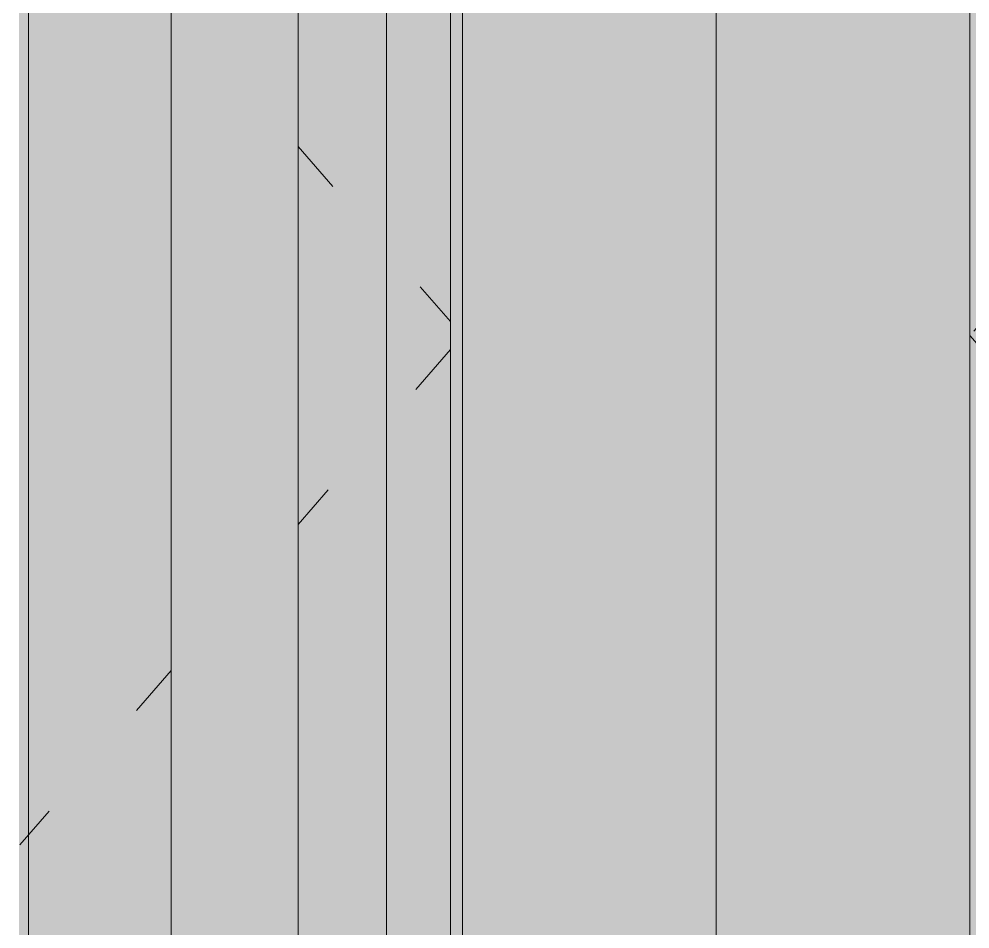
# Model space of a CAD drawing. Header units: millimetres. Extents: x 902415 to 1199587, y -3757 to 35605.
# Drawn here: x 964071.9 to 964446.7, y 6166.2 to 6524.7 of the extents above; entities that cross this region are included whole.
import ezdxf

# ---------------------------------------------------------------- set-up
doc = ezdxf.new("R2010")
doc.units = ezdxf.units.MM
doc.linetypes.add('Center', pattern=[178.333333, 20.833333, -52.5, 52.5, -52.5])
for name, color, linetype, lineweight in [('A-DOOR', 31, 'Continuous', 5), ('A-GENM', 13, 'Continuous', 5), ('A-GLAZ-CWMG', 51, 'Continuous', 5)]:
    doc.layers.add(name, color=color, linetype=linetype, lineweight=lineweight)

# ---------------------------------------------------------------- blocks, each defined once
blk = doc.blocks.new('Rectangular Mullion - 50 x 50mm-V14-North - Grids A')
at = {"layer": 'A-GLAZ-CWMG'}
blk.add_hatch(color=256, dxfattribs=at).paths.add_polyline_path([(964241.9, 5300), (964246.67, 5300), (964246.67, 7500), (964241.9, 7500), (964241.9, 5519.44)])
blk.add_line((964241.9, 7500), (964241.9, 5300), dxfattribs=at)
blk = doc.blocks.new('Rectangular Mullion - 50 x 50mm-V5-North - Grids A')
at = {"layer": 'A-GLAZ-CWMG'}
blk.add_hatch(color=256, dxfattribs=at).paths.add_polyline_path([(983813.4, 5300), (983863.4, 5300), (983863.4, 7500), (983813.4, 7500), (983813.4, 5519.44)])
for p, q in [((983813.4, 7500), (983813.4, 5300)), ((983863.4, 7500), (983863.4, 5300))]:
    blk.add_line(p, q, dxfattribs=at)
blk = doc.blocks.new('Mechanical - Condensers - Mechanical - Condensers-1249279-North - Grids A')
at = {"layer": 'A-GENM'}
h = blk.add_hatch(color=256, dxfattribs=at)
h.paths.add_polyline_path([(964021.9, 5300), (964021.9, 7500), (963961.9, 7500), (963961.9, 5300)])
h.paths.add_polyline_path([(967493.92, 5300), (967494.54, 5300), (967493.92, 7500), (967481.9, 7500), (967481.9, 5300)])
h.paths.add_polyline_path([(967591.9, 5300), (967635.59, 5300), (967635.59, 7500), (967591.9, 7500), (967591.9, 5381.43)])
h.paths.add_polyline_path([(967715.59, 5300), (967715.59, 7500), (967701.9, 7500), (967701.9, 5300)])
h.paths.add_polyline_path([(964131.9, 5300), (964131.9, 7500), (964075.62, 7500), (964075.62, 5300)])
h.paths.add_polyline_path([(964216.67, 5300), (964241.9, 5300), (964241.9, 7500), (964216.67, 7500), (964216.67, 5519.44)])
h.paths.add_polyline_path([(964461.9, 5300), (964461.9, 7500), (964446.67, 7500), (964446.67, 5300)])
h.paths.add_polyline_path([(964526.67, 5300), (964571.9, 5300), (964571.9, 7500), (964526.67, 7500), (964526.67, 5519.44)])
h.paths.add_polyline_path([(967431.9, 5300), (967431.9, 7500), (967403.49, 7500), (967403.49, 5300)])
h.paths.add_polyline_path([(967321.9, 5300), (967321.9, 7500), (967262.44, 7500), (967262.44, 5300)])
h.paths.add_polyline_path([(967151.9, 5300), (967211.9, 5300), (967211.9, 7500), (967151.9, 7500), (967151.9, 5381.43)])
h.paths.add_polyline_path([(967071.39, 5300), (967071.39, 7500), (967041.9, 7500), (967041.9, 5300)])
h.paths.add_polyline_path([(966980.34, 5300), (966991.9, 5300), (966991.9, 7500), (966980.34, 7500), (966980.34, 5381.43)])
h.paths.add_polyline_path([(966839.29, 5300), (966881.9, 5300), (966881.9, 7500), (966839.29, 7500), (966839.29, 5381.43)])
h.paths.add_polyline_path([(966771.9, 5300), (966770.09, 7500), (966759.29, 7500), (966759.29, 5300), (966770.09, 5300)])
h.paths.add_polyline_path([(964667.72, 5300), (964681.9, 5300), (964681.9, 7500), (964667.72, 7500), (964667.72, 5519.44)])
h.paths.add_polyline_path([(964731.9, 5300), (964758.78, 5300), (964758.78, 7500), (964731.9, 7500), (964731.9, 5519.44)])
h.paths.add_polyline_path([(964841.9, 5300), (964899.83, 5300), (964899.83, 7500), (964841.9, 7500), (964841.9, 5519.44)])
h.paths.add_polyline_path([(964951.9, 5300), (965011.9, 5300), (965011.9, 7500), (964951.9, 7500), (964951.9, 5519.44)])
h.paths.add_polyline_path([(965090.88, 5300), (965121.9, 5300), (965121.9, 7500), (965090.88, 7500), (965090.88, 5519.44)])
h.paths.add_polyline_path([(966551.9, 5300), (966551.9, 7500), (966529.29, 7500), (966529.29, 5300)])
h.paths.add_polyline_path([(966441.08, 5300), (966441.9, 5300), (966441.08, 7500), (966388.23, 7500), (966388.23, 5300)])
h.paths.add_polyline_path([(966331.9, 5300), (966331.9, 7500), (966271.9, 7500), (966271.9, 5300), (966309.47, 5300)])
h.paths.add_polyline_path([(966177.87, 5300), (966197.18, 5300), (966197.18, 7500), (966161.9, 7500), (966161.9, 5300)])
h.paths.add_polyline_path([(966111.9, 5300), (966111.9, 7500), (966106.13, 7500), (966106.13, 5300)])
h.paths.add_polyline_path([(966056.13, 5300), (966056.13, 7500), (966051.9, 7500), (966051.9, 5300)])
h.paths.add_polyline_path([(966001.9, 5300), (966001.9, 7500), (965965.08, 7500), (965965.08, 5300)])
h.paths.add_polyline_path([(965891.9, 5300), (965891.9, 7500), (965831.9, 7500), (965832.41, 5300), (965881.76, 5300)])
h.paths.add_polyline_path([(965181.93, 5300), (965181.93, 7500), (965171.9, 7500), (965171.9, 5300)])
h.paths.add_polyline_path([(965281.9, 5300), (965322.98, 5300), (965322.98, 7500), (965281.9, 7500), (965281.9, 5519.44)])
h.paths.add_polyline_path([(965402.98, 5300), (965402.98, 7500), (965391.9, 7500), (965391.9, 5300)])
h.paths.add_polyline_path([(965611.9, 5300), (965632.98, 5300), (965632.98, 7500), (965611.9, 7500), (965611.9, 5519.44)])
h.paths.add_polyline_path([(965750.15, 5300), (965774.03, 5300), (965774.03, 7500), (965721.9, 7500), (965721.9, 5300)])
h.paths.add_polyline_path([(967945.59, 5300), (967945.59, 7500), (967921.9, 7500), (967921.9, 5300)])
h.paths.add_polyline_path([(968086.64, 5300), (968086.64, 7500), (968031.9, 7500), (968031.9, 5300)])
h.paths.add_polyline_path([(968201.9, 5300), (968201.9, 7500), (968141.9, 7500), (968141.9, 5300)])
h.paths.add_polyline_path([(968277.69, 5300), (968311.9, 5300), (968311.9, 7500), (968277.69, 7500), (968277.69, 5511.47)])
h.paths.add_polyline_path([(968361.9, 5300), (968368.75, 5300), (968368.75, 7500), (968361.9, 7500), (968361.9, 5381.43)])
h.paths.add_polyline_path([(968421.9, 5300), (968421.9, 7500), (968418.75, 7500), (968418.75, 5300)])
h.paths.add_polyline_path([(968471.9, 5300), (968509.8, 5300), (968509.8, 7500), (968471.9, 7500), (968471.9, 5312.42)])
h.paths.add_polyline_path([(968641.9, 5300), (968641.9, 7500), (968581.9, 7500), (968581.9, 5300)])
h.paths.add_polyline_path([(968751.9, 5300), (968751.9, 7500), (968700.85, 7500), (968700.85, 5300)])
blk = doc.blocks.new('Curtain_Wall_Batten_Door - Louvre Single Door-V35-North - Grids A')
at = {"layer": 'A-DOOR', "linetype": 'Center'}
for p, q in [((964461.9, 6417.51), (964446.67, 6400)), ((964446.67, 6400), (964461.9, 6382.49))]:
    blk.add_line(p, q, dxfattribs=at)
blk = doc.blocks.new('Rectangular Mullion - 100 x 100mm-1677029-North - Grids A')
at = {"layer": 'A-GLAZ-CWMG'}
blk.add_hatch(color=256, dxfattribs=at).paths.add_polyline_path([(969071.9, 5200), (969071.9, 7600), (968971.9, 7600), (968971.9, 5200)])
for p, q in [((968971.9, 7600), (968971.9, 5200)), ((969071.9, 7600), (969071.9, 5200))]:
    blk.add_line(p, q, dxfattribs=at)
blk = doc.blocks.new('Curtain_Wall_Batten_Door - Louvre Single Door-V36-North - Grids A')
at = {"layer": 'A-DOOR', "linetype": 'Center'}
for points in [[(964072.19, 5300), (964075.62, 5300), (964075.62, 7500), (964071.9, 7500), (964071.9, 5300)], [(964216.67, 5300), (964216.67, 7500), (964181.9, 7500), (964181.9, 5300)]]:
    blk.add_hatch(color=256, dxfattribs=at).paths.add_polyline_path(points)
at = {"layer": 'A-DOOR'}
for p, q in [((964075.62, 5300), (964075.62, 7500)), ((964216.67, 5300), (964216.67, 7500))]:
    blk.add_line(p, q, dxfattribs=at)
at = {"layer": 'A-DOOR', "linetype": 'Center'}
for p, q in [((964181.9, 6474.51), (964241.9, 6405.49)), ((964241.9, 6394.51), (964181.9, 6325.49)), ((964131.9, 6267.98), (964072.19, 6199.3))]:
    blk.add_line(p, q, dxfattribs=at)
blk = doc.blocks.new('Rectangular Mullion - 100 x 100mm-1765060-North - Grids A')
at = {"layer": 'A-GLAZ-CWMG'}
blk.add_hatch(color=256, dxfattribs=at).paths.add_polyline_path([(998552.63, 5200), (998575.94, 5200), (998575.94, 7600), (998475.94, 7599.63), (998475.94, 5200), (998527.06, 5200)])
for p, q in [((998475.94, 7600), (998475.94, 5200)), ((998575.94, 5200), (998575.94, 7600))]:
    blk.add_line(p, q, dxfattribs=at)

msp = doc.modelspace()

# ---------------------------------------------------------------- block references
at = {"layer": 'A-DOOR', "linetype": 'Center'}
for name in ['Curtain_Wall_Batten_Door - Louvre Single Door-V36-North - Grids A', 'Curtain_Wall_Batten_Door - Louvre Single Door-V35-North - Grids A']:
    msp.add_blockref(name, (0, 0), dxfattribs=at)
at = {"layer": 'A-GENM'}
msp.add_blockref('Mechanical - Condensers - Mechanical - Condensers-1249279-North - Grids A', (0, 0), dxfattribs=at)
at = {"layer": 'A-GLAZ-CWMG'}
for name, p in [('Rectangular Mullion - 100 x 100mm-1765060-North - Grids A', (-34229.27, 0)), ('Rectangular Mullion - 100 x 100mm-1677029-North - Grids A', (-4625.22, 0)), ('Rectangular Mullion - 50 x 50mm-V5-North - Grids A', (-19681.5, 0)), ('Rectangular Mullion - 50 x 50mm-V14-North - Grids A', (0, 0))]:
    msp.add_blockref(name, p, dxfattribs=at)

doc.saveas('drawing.dxf')
